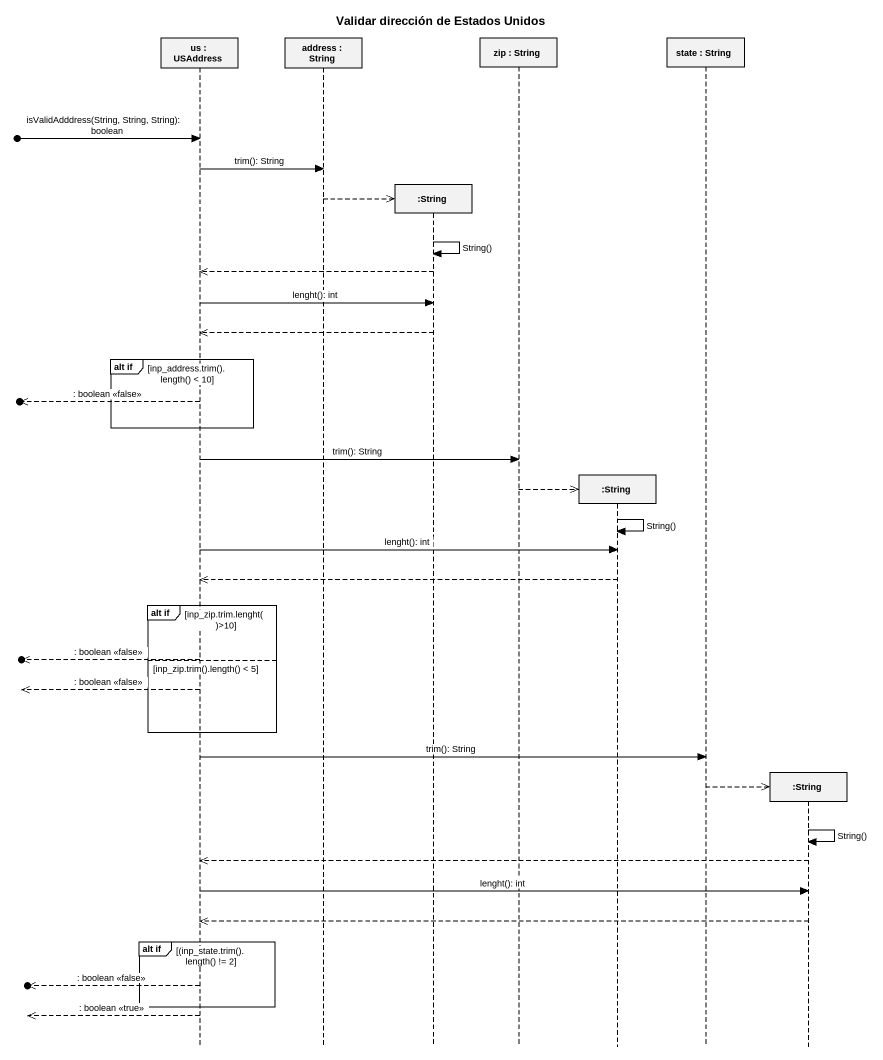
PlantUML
@startuml
title Validar dirección de Estados Unidos
hide footbox
participant "us : USAddress" as us
participant "address : String" as address
participant ":String" as String
participant "zip : String" as zip
participant ":String" as String_2
participant "state : String" as state_
participant ":String" as String_3

[o-> us : isValidAdddress(String, String, String): boolean
us -> address : trim(): String
address -->> String **
String -> String : String()
String -->> us
us -> String : lenght(): int
String -->> us
group alt if [inp_address.trim().length() < 10]
  [o<<-- us : : boolean <<false>>
end
us -> zip : trim(): String
zip -->> String_2 **
String_2 -> String_2 : String()
us -> String_2 : lenght(): int
String_2 -->> us
group alt if [inp_zip.trim.lenght()>10]
  [o<<-- us : : boolean <<false>>
else inp_zip.trim().length() < 5
  [o<<-- us : : boolean <<false>>
end
us -> state_ : trim(): String
state_ -->> String_3 **
String_3 -> String_3 : String()
String_3 -->> us
us -> String_3 : lenght(): int
String_3 -->> us
group alt if [(inp_state.trim().length() != 2]
  [o<<-- us : : boolean <<false>>
end
[o<<-- us : : boolean <<true>>
@enduml
